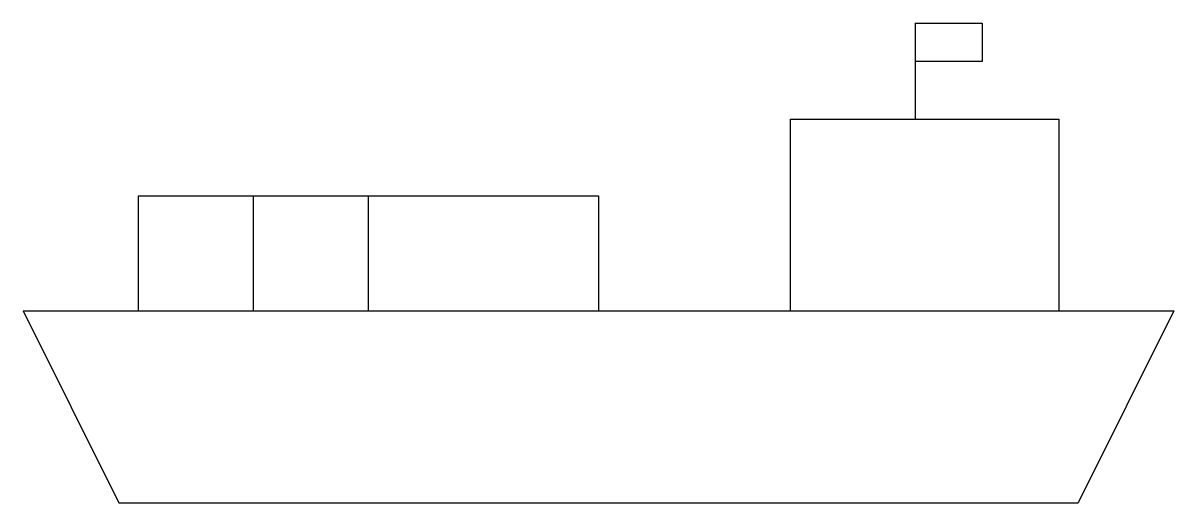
# Model space of a CAD drawing. Extents: x -15.5 to 14.5, y -2.5 to 10.
import ezdxf

# ---------------------------------------------------------------- set-up
doc = ezdxf.new("R2010")
doc.units = 0
doc.header["$MEASUREMENT"] = 0
doc.layers.get('0').update_dxf_attribs({"linetype": 'CONTINUOUS'})

msp = doc.modelspace()

# ---------------------------------------------------------------- linework, layer by layer
for p, q in [((7.75, 10), (7.75, 7.5)), ((7.75, 10), (9.5, 10)), ((9.5, 10), (9.5, 9)), ((9.5, 9), (7.75, 9)), ((4.5, 7.5), (4.5, 2.5)), ((4.5, 7.5), (11.5, 7.5)), ((11.5, 7.5), (11.5, 2.5)), ((-12.5, 5.5), (-12.5, 2.5)), ((-12.5, 5.5), (-9.5, 5.5)), ((-9.5, 5.5), (-9.5, 2.5)), ((-9.5, 5.5), (-0.5, 5.5)), ((-6.5, 5.5), (-6.5, 2.5)), ((-0.5, 5.5), (-0.5, 2.5)), ((-15.5, 2.5), (14.5, 2.5)), ((-15.5, 2.5), (-13, -2.5)), ((14.5, 2.5), (12, -2.5)), ((14.5, 2.5), (12, -2.5)), ((14.5, 2.5), (12, -2.5)), ((-13, -2.5), (12, -2.5))]:
    msp.add_line(p, q)

doc.saveas('drawing.dxf')
